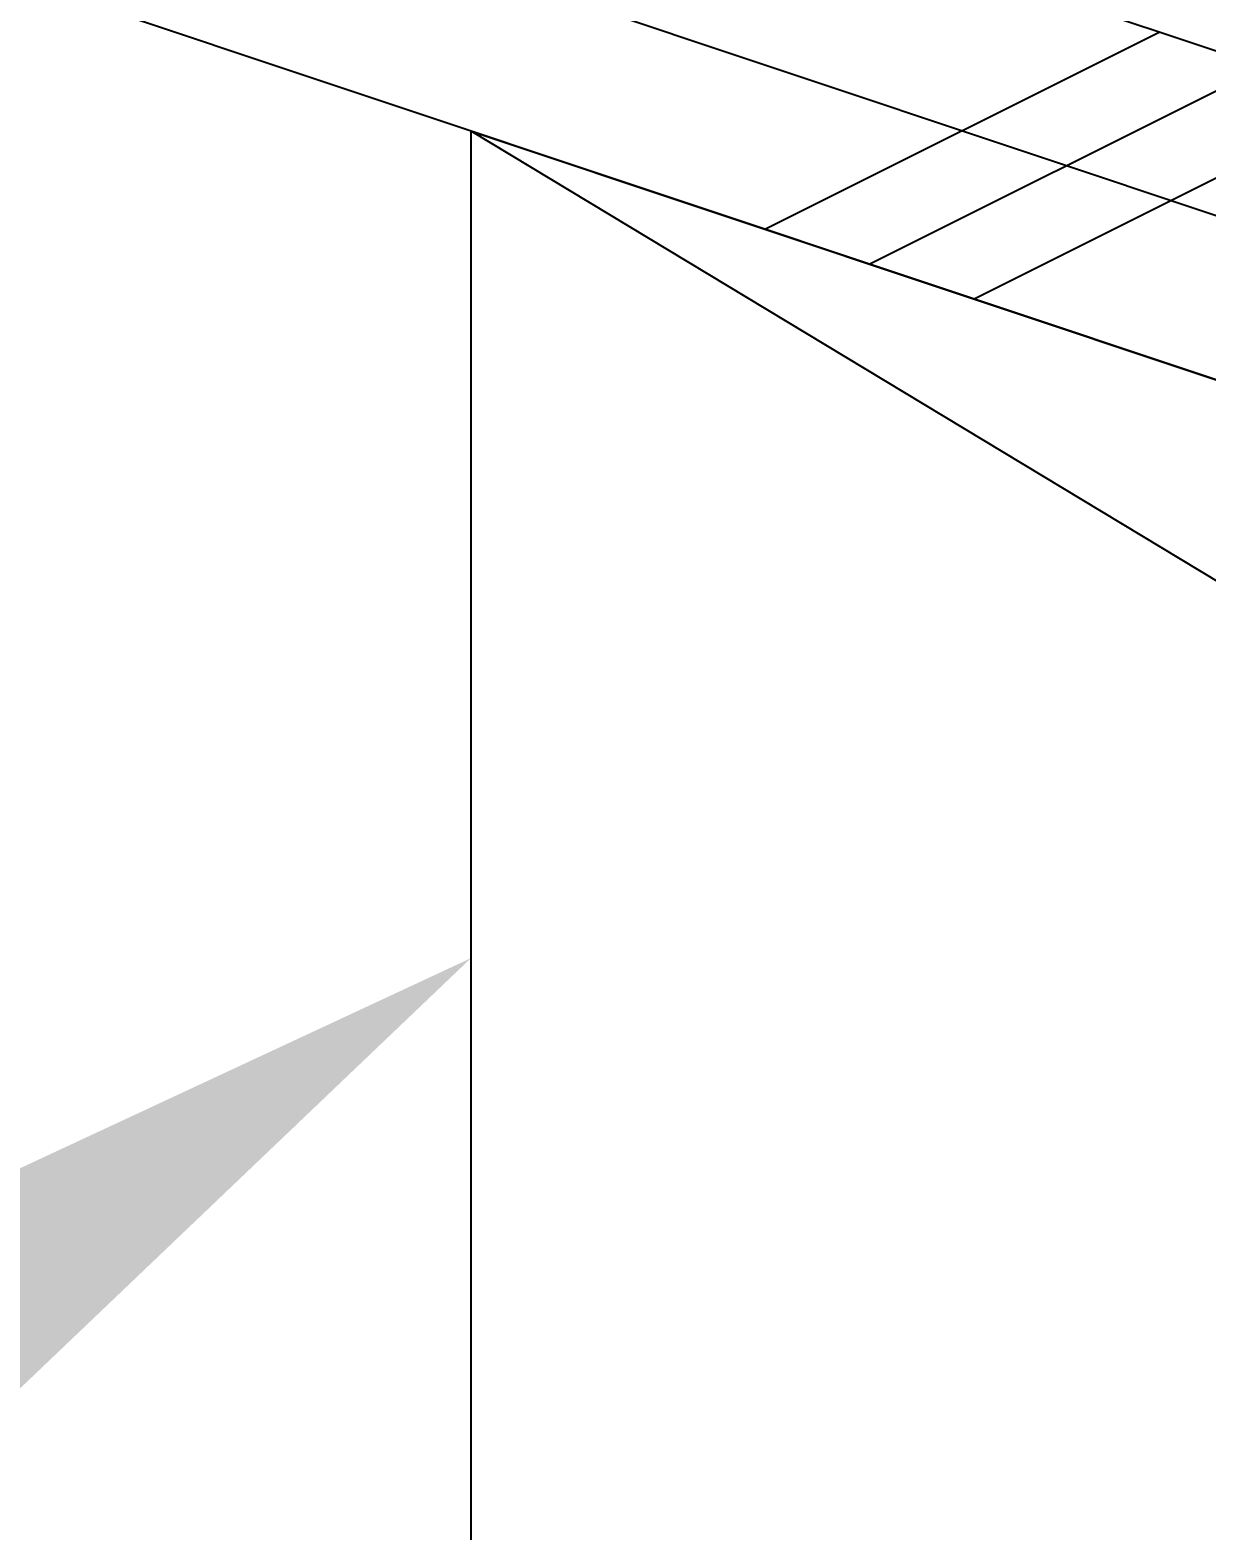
# Model space of a CAD drawing. Header units: inches. Extents: x -2661 to 42767, y -1222 to 9099.
# Drawn here: x 815.605 to 817.966, y 2530.661 to 2533.671 of the extents above; entities that cross this region are included whole.
import ezdxf
from ezdxf import colors
from ezdxf.entities.mleader import LeaderData, LeaderLine
from ezdxf.math import Vec2, Vec3

# ---------------------------------------------------------------- set-up
doc = ezdxf.new("R2010")
doc.units = ezdxf.units.IN
doc.header["$LTSCALE"] = 12
doc.header["$MEASUREMENT"] = 0
doc.layers.add('S-ANNO-NOTE', color=4, linetype='CONTINUOUS')
doc.layers.add('S-WOOD', color=3, linetype='CONTINUOUS')
doc.layers.add('S-HATCH1', color=1, linetype='CONTINUOUS', transparency=0.5)
doc.styles.add('Arial', font='arial.ttf', dxfattribs={"width": 0.85})

msp = doc.modelspace()

# ---------------------------------------------------------------- hatches: boundary and pattern name
at = {"layer": 'S-HATCH1'}
h = msp.add_hatch(dxfattribs=at)
h.set_pattern_fill('ANSI37', color=252, scale=9, angle=-1.19349, style=0)
h.set_pattern_definition([(43.80651, (-9142.3268, 624.1263), (-0.77875333, 0.81189177), []), (133.80651, (-9142.3268, 624.1263), (-0.81189177, -0.77875333), [])])
h.paths.add_polyline_path([(791.9906, 2552.09069), (791.9906, 2547.57807), (792.76895, 2547.38878), (791.21225, 2547.01021), (791.9906, 2546.82092), (791.9906, 2542.30895), (851.9906, 2522.27436), (851.9906, 2532.026)])
at = {"layer": 'S-WOOD'}
h = msp.add_hatch(dxfattribs=at)
h.set_pattern_fill('PLAST', color=1, scale=5, angle=26.56505, style=0)
h.set_pattern_definition([(26.56505, (-1552.9976, 1655.342), (-0.559017, 1.118034), []), (26.56505, (-1553.0675, 1655.4818), (-0.559017, 1.118034), []), (26.56505, (-1553.1374, 1655.6216), (-0.559017, 1.118034), [])])
h.paths.add_polyline_path([(791.9906, 2541.65014), (851.9906, 2521.61555), (851.9906, 2522.27436), (791.9906, 2542.30895)])

# ---------------------------------------------------------------- linework, layer by layer
at = {"layer": 'S-WOOD', "color": 1}
msp.add_line((791.9906, 2541.97954), (851.9906, 2521.94496), dxfattribs=at)
at = {"layer": 'S-WOOD', "color": 2}
msp.add_line((821.9906, 2530.14912), (816.4906, 2533.46833), dxfattribs=at)
at = {"layer": 'S-WOOD'}
for points in [[(791.9906, 2541.65014), (851.9906, 2521.61555), (851.9906, 2522.27436), (791.9906, 2542.30895)], [(816.4906, 2530.14912), (816.4906, 2533.46833), (821.9906, 2531.63285), (821.9906, 2530.14912)]]:
    msp.add_lwpolyline(points, close=True, dxfattribs=at)

# ---------------------------------------------------------------- leaders
at = {"layer": 'S-ANNO-NOTE'}
ml = msp.add_multileader_mtext('Standard', dxfattribs=at)
ml.set_content('\\A1;BEVELED 3x TOP PLATE', color=4, style='Arial')
ml.set_leader_properties(color=2)
ml.build(insert=Vec2(0, 0))
ml.multileader.update_dxf_attribs({"dogleg_length": 0.125, "arrow_head_size": 1.3125, "scale": 12})
ctx = ml.context
ctx.base_point, ctx.scale, ctx.char_height, ctx.arrow_head_size, ctx.landing_gap_size, ctx.plane_origin = Vec3(784.9449, 2523.35026), 12, 1.125, 1.3125, 1.08, Vec3(240.38596, 2724.10885)
ctx.text_align_type = 2
notes = []
notes.append((ctx, [(0, (1, 1, 0), (804.10059, 2523.35026), (-1, 0), 1.5, [(0, [(816.4906, 2531.80873)], 0, [])])]))
ctx.mtext.insert, ctx.mtext.width, ctx.mtext.defined_height, ctx.mtext.alignment, ctx.mtext.flow_direction = Vec3(801.52059, 2523.92274), 18.2926016, 4.37074, 3, 5
for ctx, leaders in notes:
    for number, flags, end, landing, length, lines in leaders:
        leader = LeaderData()
        leader.index, (leader.has_last_leader_line, leader.has_dogleg_vector, leader.attachment_direction) = number, flags
        leader.last_leader_point, leader.dogleg_vector, leader.dogleg_length = Vec3(end), Vec3(landing), length
        for number, points, colour, breaks in lines:
            line = LeaderLine()
            line.index, line.vertices, line.color, line.breaks = number, Vec3.list(points), colors.encode_raw_color(colour), breaks
            leader.lines.append(line)
        ctx.leaders.append(leader)

doc.saveas('drawing.dxf')
